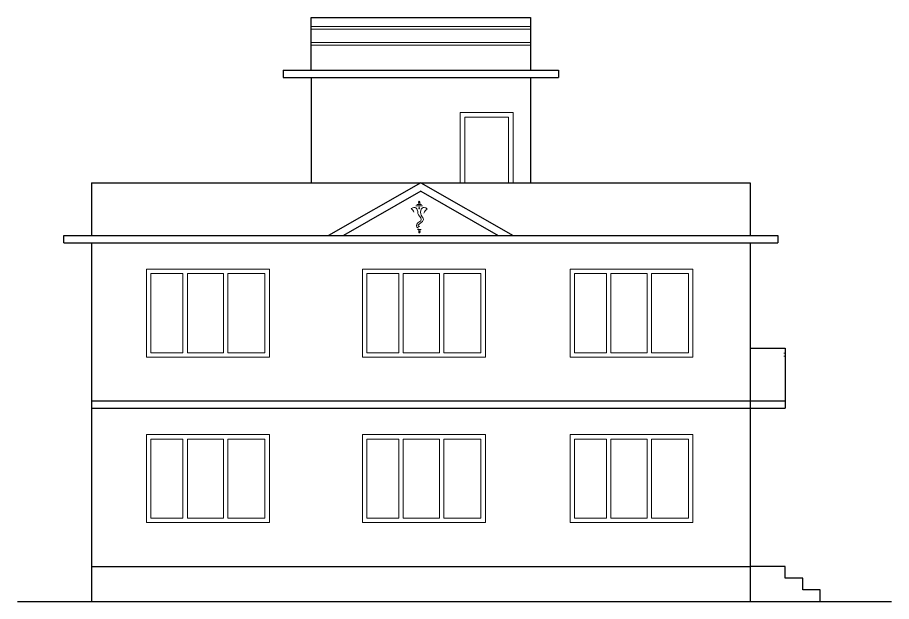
# Model space of a CAD drawing. Header units: inches. Extents: x 897 to 49934, y -34925 to -18564.
# Drawn here: x 2555 to 3152, y -25881 to -25482 of the extents above; entities that cross this region are included whole.
import ezdxf

# ---------------------------------------------------------------- set-up
doc = ezdxf.new("R2010")
doc.units = ezdxf.units.IN
doc.header["$LTSCALE"] = 35
doc.header["$MEASUREMENT"] = 0
doc.layers.add('Layer 1', color=7, linetype='Continuous')
for name, color, linetype, lineweight in [('SES-Wall Plan', 6, 'Continuous', 30), ('STAIR', 114, 'Continuous', 18), ('WINDOW FRAME', 3, 'Continuous', 15)]:
    doc.layers.add(name, color=color, linetype=linetype, lineweight=lineweight)

# ---------------------------------------------------------------- blocks, each defined once
blk = doc.blocks.new('tar')
at = {"layer": 'WINDOW FRAME'}
for p, q in [((2957.27, -25769.91), (2957.27, -25823.91)), ((2960.27, -25769.91), (2960.27, -25823.91)), ((2985.05, -25769.91), (2985.05, -25823.91)), ((2988.05, -25769.91), (2988.05, -25823.91))]:
    blk.add_line(p, q, dxfattribs=at)
blk.add_lwpolyline([(2932.34, -25766.91), (3016.34, -25766.91), (3016.34, -25826.91), (2932.34, -25826.91)], close=True, dxfattribs=at)
for points in [[(2957.27, -25823.91), (2935.34, -25823.91), (2935.34, -25769.91), (2957.27, -25769.91)], [(2960.27, -25769.91), (2985.05, -25769.91)], [(2988.05, -25769.91), (3013.34, -25769.91), (3013.34, -25823.91), (2988.05, -25823.91)], [(2985.05, -25823.91), (2960.27, -25823.91)]]:
    blk.add_lwpolyline(points, dxfattribs=at)

msp = doc.modelspace()

# ---------------------------------------------------------------- linework, layer by layer
at = {"layer": 'Layer 1', "lineweight": 9}
for centre, ratio in [((2829.22, -25607.85), 0.999958), ((2829.39, -25628.63), 0.999963)]:
    msp.add_ellipse(centre, major_axis=(0, 0.45), ratio=ratio, dxfattribs=at)
for points, knots in [([(2825.54, -25614.97), (2825.25, -25613.98), (2824.69, -25613.12), (2823.79, -25612.43), (2823.79, -25612.43), (2826.66, -25610.58), (2828.06, -25611.98), (2828.35, -25615.79), (2828.35, -25615.79), (2828.48, -25617.32), (2830.61, -25618.14), (2830.58, -25619.82), (2830.58, -25619.82), (2830.55, -25621.5), (2829.14, -25621.5), (2828.35, -25622.18), (2828.35, -25622.18), (2826.84, -25623.38), (2826.98, -25624.84), (2828.74, -25625.92)], [0, 0, 0, 0, 0.166667, 0.166667, 0.166667, 0.166667, 0.333333, 0.333333, 0.333333, 0.333333, 0.5, 0.5, 0.5, 0.5, 0.666667, 0.666667, 0.666667, 0.666667, 1, 1, 1, 1]), ([(2832.44, -25615.49), (2832.77, -25614.25), (2833.55, -25613.4), (2834.65, -25612.83), (2834.65, -25612.83), (2831.97, -25610.08), (2829.58, -25612.66), (2830.24, -25616.05), (2830.24, -25616.05), (2830.53, -25617.51), (2832.33, -25618.45), (2832.12, -25620.01), (2832.12, -25620.01), (2831.83, -25622.18), (2829.1, -25622.7), (2828.58, -25623.73), (2828.58, -25623.73), (2828.26, -25624.35), (2829.13, -25625.18), (2829.58, -25624.47)], [0, 0, 0, 0, 0.166667, 0.166667, 0.166667, 0.166667, 0.333333, 0.333333, 0.333333, 0.333333, 0.5, 0.5, 0.5, 0.5, 0.666667, 0.666667, 0.666667, 0.666667, 1, 1, 1, 1]), ([(2829.22, -25611.3), (2829.22, -25611.78), (2829.75, -25612.42), (2829.22, -25612.75), (2829.22, -25612.75), (2828.69, -25612.42), (2829.22, -25611.78), (2829.22, -25611.3)], [0, 0, 0, 0, 0.333333, 0.333333, 0.333333, 0.333333, 1, 1, 1, 1])]:
    msp.add_open_spline(points, degree=3, knots=knots, dxfattribs=at)
for points in [[(2826.85, -25610.55), (2826.85, -25610.55), (2831.59, -25610.55), (2831.59, -25610.55)], [(2827.64, -25609.69), (2827.64, -25609.69), (2830.8, -25609.69), (2830.8, -25609.69)], [(2828.43, -25608.82), (2828.43, -25608.82), (2830.01, -25608.82), (2830.01, -25608.82)], [(2828.13, -25626.66), (2828.13, -25626.66), (2830.66, -25626.66), (2830.66, -25626.66)], [(2828.6, -25627.6), (2828.6, -25627.6), (2830.18, -25627.6), (2830.18, -25627.6)]]:
    msp.add_open_spline(points, degree=3, dxfattribs=at)
at = {"layer": 'SES-Wall Plan'}
for p, q in [((2736.34, -25517.91), (2924.34, -25517.91)), ((2736.34, -25517.91), (2736.34, -25522.91)), ((2924.34, -25517.91), (2924.34, -25522.91)), ((2736.34, -25522.91), (2924.34, -25522.91)), ((2755.34, -25522.91), (2755.34, -25594.91)), ((2905.34, -25522.91), (2905.34, -25594.91)), ((2605.34, -25594.91), (2605.34, -25630.91)), ((2605.34, -25594.91), (3055.34, -25594.91)), ((2830.34, -25594.91), (2767.34, -25630.91)), ((2830.34, -25594.91), (2893.34, -25630.91)), ((3055.34, -25594.91), (3055.34, -25630.91)), ((2830.34, -25600.66), (2777.42, -25630.91)), ((2830.34, -25600.66), (2883.26, -25630.91)), ((2586.34, -25630.91), (3074.34, -25630.91)), ((2586.34, -25635.91), (2586.34, -25630.91)), ((3074.34, -25630.91), (3074.34, -25635.91)), ((2586.34, -25635.91), (3074.34, -25635.91)), ((2605.34, -25635.91), (2605.34, -25880.91)), ((3055.34, -25635.91), (3055.34, -25880.91)), ((3079.34, -25707.91), (3079.34, -25748.91)), ((2605.34, -25743.91), (3055.34, -25743.91)), ((2605.34, -25748.91), (3055.34, -25748.91)), ((2605.34, -25856.91), (3055.34, -25856.91)), ((2554.69, -25880.91), (3152.03, -25880.91))]:
    msp.add_line(p, q, dxfattribs=at)
for points in [[(2755.34, -25517.91), (2755.34, -25481.91), (2905.34, -25481.91), (2905.34, -25517.91)], [(3055.34, -25707.91), (3079.34, -25707.91)], [(3055.34, -25743.91), (3079.34, -25743.91)], [(3055.34, -25748.91), (3079.34, -25748.91)], [(3103.34, -25880.91), (3103.34, -25872.91), (3091.34, -25872.91), (3091.34, -25864.91), (3079.34, -25864.91), (3079.34, -25856.91), (3055.34, -25856.91)]]:
    msp.add_lwpolyline(points, dxfattribs=at)
at = {"layer": 'STAIR'}
for p, q in [((2755.34, -25487.98), (2905.34, -25487.98)), ((2755.34, -25489.98), (2905.34, -25489.98)), ((2755.34, -25498.91), (2905.34, -25498.91)), ((2755.34, -25500.91), (2905.34, -25500.91)), ((3078.34, -25711.31), (3079.34, -25711.31)), ((3078.34, -25713.31), (3079.34, -25713.31))]:
    msp.add_line(p, q, dxfattribs=at)
at = {"layer": 'WINDOW FRAME'}
for p, q in [((2857.34, -25546.91), (2857.34, -25594.91)), ((2857.34, -25546.91), (2893.34, -25546.91)), ((2893.34, -25546.91), (2893.34, -25594.91)), ((2860.34, -25549.91), (2890.34, -25549.91)), ((2860.34, -25549.91), (2860.34, -25594.91)), ((2890.34, -25549.91), (2890.34, -25594.91)), ((2642.84, -25713.91), (2726.84, -25713.91)), ((2642.84, -25766.91), (2726.84, -25766.91)), ((2642.84, -25826.91), (2642.84, -25766.91)), ((2726.84, -25766.91), (2726.84, -25826.91)), ((2642.84, -25826.91), (2726.84, -25826.91))]:
    msp.add_line(p, q, dxfattribs=at)

# ---------------------------------------------------------------- block references
at = {"layer": 'SES-Wall Plan'}
for p in [(-289.5, 113), (-141.9, 113), (0, 113), (-289.5, 0), (-141.9, 0), (0, 0)]:
    msp.add_blockref('tar', p, dxfattribs=at)

doc.saveas('drawing.dxf')
